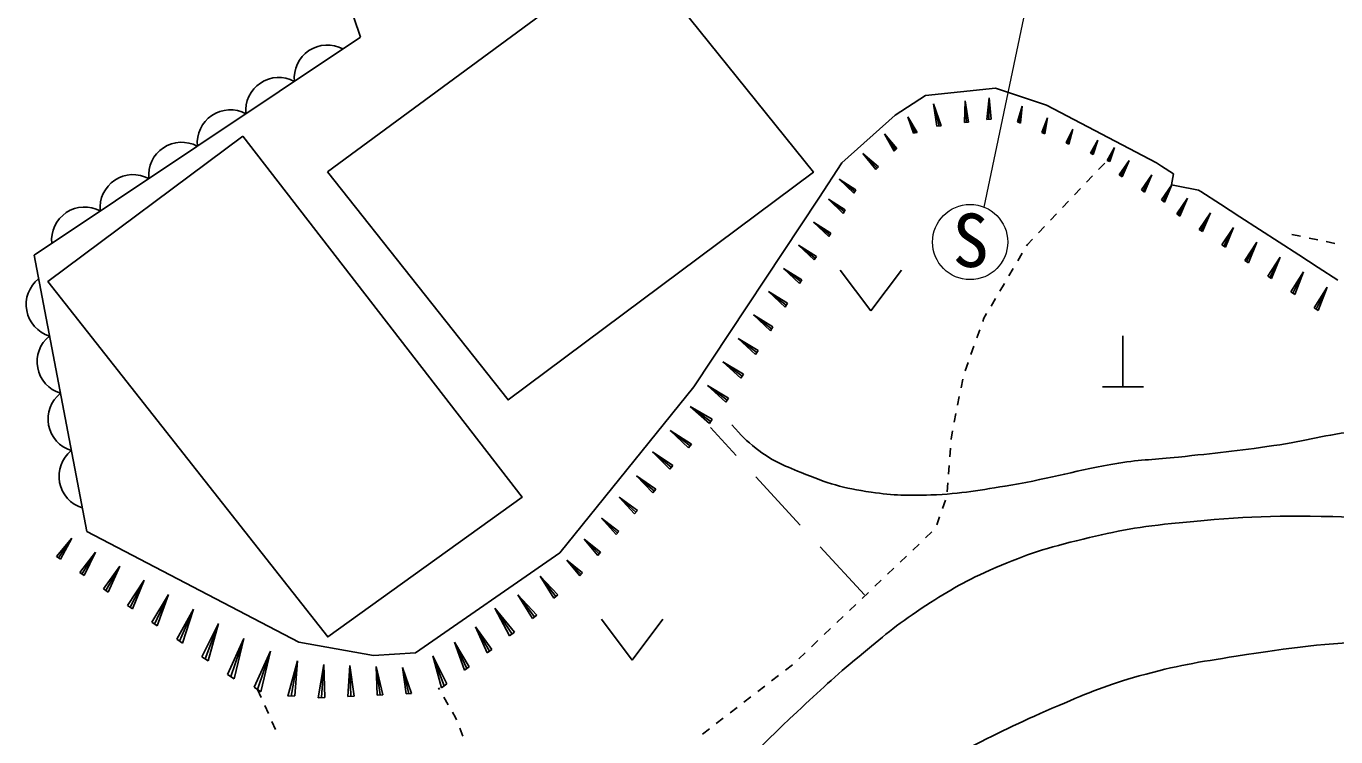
# Model space of a CAD drawing. Units: millimetres, scale not verified. Extents: x 40000 to 680000, y 20000 to 380000.
# Drawn here: x 444428 to 489314, y 254446 to 278816 of the extents above; entities that cross this region are included whole.
import ezdxf
from ezdxf.enums import TextEntityAlignment as Align

# ---------------------------------------------------------------- set-up
doc = ezdxf.new("R2010")
doc.units = ezdxf.units.MM
doc.header["$LTSCALE"] = 1000
doc.layers.add('M-BGD', color=7, linetype='Continuous', lineweight=25)
doc.layers.add('M-STR-HTXT', color=7, linetype='Continuous', lineweight=13)
doc.styles.add('ＭＳ ゴシック', font='')
doc.styles.get('ＭＳ ゴシック').set_extended_font_data('MS Gothic')

msp = doc.modelspace()

# ---------------------------------------------------------------- linework, layer by layer
at = {"layer": 'M-BGD'}
for p, q in [((452143, 289405), (455890, 278441)), ((455890, 278441), (444696, 270964)), ((475254, 276442), (477648, 276695)), ((477648, 276695), (479394, 276104)), ((474212, 275766), (475254, 276442)), ((475716, 275394), (475522, 276152)), ((475793, 275404), (475522, 276152)), ((475638, 275383), (475522, 276152)), ((476582, 275509), (476607, 276257)), ((476655, 275519), (476607, 276257)), ((476729, 275529), (476607, 276257)), ((477351, 275617), (477431, 276361)), ((477425, 275622), (477431, 276361)), ((477499, 275626), (477431, 276361)), ((478399, 275532), (478561, 276068)), ((478451, 275510), (478561, 276068)), ((478504, 275487), (478561, 276068)), ((479394, 276104), (483167, 274132)), ((472382, 274132), (474212, 275766)), ((474901, 275159), (474646, 275707)), ((474961, 275167), (474646, 275707)), ((474841, 275151), (474646, 275707)), ((477499, 275626), (477351, 275617)), ((479237, 275173), (479432, 275676)), ((479287, 275152), (479432, 275676)), ((479337, 275130), (479432, 275676)), ((474961, 275167), (474841, 275151)), ((475793, 275404), (475638, 275383)), ((476729, 275529), (476582, 275509)), ((478504, 275487), (478399, 275532)), ((479337, 275130), (479237, 275173)), ((480070, 274816), (480297, 275289)), ((480118, 274795), (480297, 275289)), ((480167, 274774), (480297, 275289)), ((474218, 274580), (473847, 275119)), ((474264, 274627), (473847, 275119)), ((474172, 274534), (473847, 275119)), ((480167, 274774), (480070, 274816)), ((480901, 274460), (481157, 274905)), ((480947, 274440), (481157, 274905)), ((480994, 274420), (481157, 274905)), ((473592, 273948), (473107, 274454)), ((473641, 273998), (473107, 274454)), ((473543, 273898), (473107, 274454)), ((474264, 274627), (474172, 274534)), ((480994, 274420), (480901, 274460)), ((481474, 274215), (481729, 274660)), ((481520, 274195), (481729, 274660)), ((481567, 274175), (481729, 274660)), ((471593, 272922), (472382, 274132)), ((473641, 273998), (473543, 273898)), ((481392, 274121), (481185, 273903)), ((481567, 274175), (481474, 274215)), ((481890, 273719), (482234, 274214)), ((481940, 273685), (482234, 274214)), ((481990, 273651), (482234, 274214)), ((483167, 274132), (483342, 274019)), ((483342, 274019), (483752, 273753)), ((472831, 273145), (472291, 273568)), ((472867, 273203), (472291, 273568)), ((472795, 273087), (472291, 273568)), ((480979, 273686), (480772, 273468)), ((481990, 273651), (481890, 273719)), ((482654, 273199), (483012, 273720)), ((482706, 273163), (483012, 273720)), ((482759, 273127), (483012, 273720)), ((483341, 272856), (483699, 273377)), ((483393, 272820), (483699, 273377)), ((483446, 272784), (483699, 273377)), ((467313, 266445), (471593, 272922)), ((472867, 273203), (472795, 273087)), ((480566, 273251), (480359, 273033)), ((482759, 273127), (482654, 273199)), ((484610, 273198), (483857, 273342)), ((483862, 272376), (484233, 272922)), ((483916, 272338), (484233, 272922)), ((483971, 272301), (484233, 272922)), ((484610, 273198), (484685, 273149)), ((484685, 273149), (485357, 272714)), ((472464, 272457), (471924, 272880)), ((472500, 272515), (471924, 272880)), ((472428, 272398), (471924, 272880)), ((472500, 272515), (472428, 272398)), ((480152, 272816), (479946, 272598)), ((483446, 272784), (483341, 272856)), ((485357, 272714), (486028, 272280)), ((471970, 271660), (471414, 272093)), ((472007, 271720), (471414, 272093)), ((471933, 271600), (471414, 272093)), ((479739, 272381), (479533, 272163)), ((483971, 272301), (483862, 272376)), ((484635, 271848), (485019, 272421)), ((484692, 271809), (485019, 272421)), ((484749, 271770), (485019, 272421)), ((486028, 272280), (486700, 271845)), ((472007, 271720), (471933, 271600)), ((479326, 271945), (479120, 271728)), ((484749, 271770), (484635, 271848)), ((485413, 271318), (485809, 271917)), ((485473, 271277), (485809, 271917)), ((485532, 271237), (485809, 271917)), ((486700, 271845), (487371, 271410)), ((487812, 271671), (488106, 271610)), ((471475, 270860), (470901, 271304)), ((471513, 270922), (470901, 271304)), ((471436, 270799), (470901, 271304)), ((478745, 271333), (478717, 271285)), ((478913, 271510), (478745, 271333)), ((485532, 271237), (485413, 271318)), ((486196, 270784), (486605, 271410)), ((486258, 270742), (486605, 271410)), ((486320, 270700), (486605, 271410)), ((487371, 271410), (488043, 270975)), ((488400, 271550), (488694, 271489)), ((488988, 271429), (489282, 271368)), ((444696, 270964), (446503, 261489)), ((471513, 270922), (471436, 270799)), ((478564, 271027), (478412, 270768)), ((486320, 270700), (486196, 270784)), ((486984, 270247), (487405, 270900)), ((487048, 270203), (487405, 270900)), ((487113, 270159), (487405, 270900)), ((488043, 270975), (488714, 270540)), ((470977, 270057), (470387, 270511)), ((471016, 270120), (470387, 270511)), ((470938, 269994), (470387, 270511)), ((472323, 270454), (473373, 269054)), ((473373, 269054), (474423, 270454)), ((478260, 270510), (478108, 270251)), ((487113, 270159), (486984, 270247)), ((487777, 269707), (488209, 270387)), ((487844, 269661), (488209, 270387)), ((487911, 269615), (488209, 270387)), ((488714, 270540), (489385, 270105)), ((471016, 270120), (470938, 269994)), ((477955, 269993), (477803, 269734)), ((488574, 269163), (489019, 269871)), ((488644, 269115), (489019, 269871)), ((488714, 269068), (489019, 269871)), ((470477, 269251), (469871, 269714)), ((470517, 269315), (469871, 269714)), ((470437, 269186), (469871, 269714)), ((477651, 269476), (477499, 269217)), ((487911, 269615), (487777, 269707)), ((469975, 268441), (469352, 268915)), ((470016, 268507), (469352, 268915)), ((469934, 268374), (469352, 268915)), ((470517, 269315), (470437, 269186)), ((477347, 268959), (477252, 268799)), ((488714, 269068), (488574, 269163)), ((470016, 268507), (469934, 268374)), ((477252, 268799), (477214, 268691)), ((469471, 267628), (468831, 268111)), ((469514, 267696), (468831, 268111)), ((469429, 267559), (468831, 268111)), ((477113, 268408), (477012, 268126)), ((482018, 266443), (482018, 268193)), ((469514, 267696), (469429, 267559)), ((476911, 267843), (476810, 267561)), ((468965, 266811), (468308, 267305)), ((469009, 266881), (468308, 267305)), ((468922, 266741), (468308, 267305)), ((476709, 267278), (476608, 266996)), ((469009, 266881), (468922, 266741)), ((476525, 266708), (476468, 266414)), ((462723, 260756), (467313, 266445)), ((468457, 265991), (467783, 266495)), ((468502, 266063), (467783, 266495)), ((468413, 265920), (467783, 266495)), ((481318, 266443), (482718, 266443)), ((467889, 265260), (467190, 265779)), ((467935, 265334), (467190, 265779)), ((467843, 265186), (467190, 265779)), ((468502, 266063), (468413, 265920)), ((476410, 266120), (476353, 265825)), ((467935, 265334), (467843, 265186)), ((476296, 265531), (476238, 265236)), ((467180, 264420), (466502, 264947)), ((467236, 264485), (466502, 264947)), ((467123, 264356), (466502, 264947)), ((468759, 264097), (467877, 265056)), ((476181, 264942), (476126, 264659)), ((467236, 264485), (467123, 264356)), ((476126, 264659), (476125, 264647)), ((466538, 263691), (465896, 264214)), ((466593, 263753), (465896, 264214)), ((466483, 263628), (465896, 264214)), ((476103, 264348), (476082, 264049)), ((466593, 263753), (466483, 263628)), ((476060, 263749), (476038, 263450)), ((465958, 262874), (465350, 263393)), ((466011, 262934), (465350, 263393)), ((465906, 262814), (465350, 263393)), ((470958, 261704), (469436, 263360)), ((476017, 263151), (475995, 262852)), ((465324, 262153), (464749, 262667)), ((465375, 262211), (464749, 262667)), ((465273, 262095), (464749, 262667)), ((466011, 262934), (465906, 262814)), ((465375, 262211), (465273, 262095)), ((475931, 262561), (475832, 262278)), ((464694, 261436), (464151, 261944)), ((464743, 261492), (464151, 261944)), ((464645, 261380), (464151, 261944)), ((475733, 261995), (475634, 261712)), ((445465, 260628), (445988, 261261)), ((445532, 260581), (445988, 261261)), ((445600, 260535), (445988, 261261)), ((446503, 261489), (453768, 257687)), ((464743, 261492), (464645, 261380)), ((475467, 261472), (475250, 261265)), ((464068, 260724), (463555, 261225)), ((464115, 260778), (463555, 261225)), ((464020, 260670), (463555, 261225)), ((473157, 259311), (471635, 260967)), ((475033, 261058), (474816, 260851)), ((445600, 260535), (445465, 260628)), ((446264, 260077), (446807, 260783)), ((446338, 260027), (446807, 260783)), ((446411, 259976), (446807, 260783)), ((457767, 257321), (462723, 260756)), ((463445, 260016), (462962, 260509)), ((463490, 260067), (462962, 260509)), ((463399, 259964), (462962, 260509)), ((464115, 260778), (464020, 260670)), ((474599, 260644), (474382, 260437)), ((446411, 259976), (446264, 260077)), ((447076, 259519), (447633, 260301)), ((447155, 259464), (447633, 260301)), ((447235, 259409), (447633, 260301)), ((462579, 259260), (462039, 259955)), ((462648, 259313), (462039, 259955)), ((462509, 259207), (462039, 259955)), ((463490, 260067), (463399, 259964)), ((474165, 260230), (473948, 260023)), ((447235, 259409), (447076, 259519)), ((447900, 258951), (448467, 259814)), ((447986, 258892), (448467, 259814)), ((448071, 258833), (448467, 259814)), ((473731, 259816), (473514, 259608)), ((448737, 258375), (449309, 259323)), ((448829, 258312), (449309, 259323)), ((448921, 258248), (449309, 259323)), ((461855, 258562), (461273, 259312)), ((461931, 258619), (461273, 259312)), ((461780, 258504), (461273, 259312)), ((462648, 259313), (462509, 259207)), ((473297, 259401), (473079, 259194)), ((448071, 258833), (447900, 258951)), ((449587, 257790), (450160, 258827)), ((449686, 257722), (450160, 258827)), ((449785, 257653), (450160, 258827)), ((461082, 257971), (460490, 258861)), ((461167, 258036), (460490, 258861)), ((460997, 257906), (460490, 258861)), ((461931, 258619), (461780, 258504)), ((472428, 258573), (472211, 258366)), ((472862, 258987), (472645, 258780)), ((448921, 258248), (448737, 258375)), ((450451, 257195), (451019, 258327)), ((450557, 257122), (451019, 258327)), ((450664, 257048), (451019, 258327)), ((460308, 257380), (459833, 258223)), ((460385, 257439), (459833, 258223)), ((460231, 257322), (459833, 258223)), ((464150, 258479), (465200, 257079)), ((465200, 257079), (466250, 258479)), ((471994, 258159), (471777, 257952)), ((449785, 257653), (449587, 257790)), ((451330, 256589), (451887, 257822)), ((451444, 256511), (451887, 257822)), ((451558, 256432), (451887, 257822)), ((453768, 257687), (456330, 257236)), ((459532, 256788), (459107, 257695)), ((459612, 256849), (459107, 257695)), ((459453, 256728), (459107, 257695)), ((461167, 258036), (460997, 257906)), ((471560, 257745), (471343, 257538)), ((452245, 256149), (452802, 257381)), ((452359, 256070), (452802, 257381)), ((452473, 255992), (452802, 257381)), ((456330, 257236), (457767, 257321)), ((458755, 256195), (458361, 257228)), ((458842, 256262), (458361, 257228)), ((458667, 256128), (458361, 257228)), ((460385, 257439), (460231, 257322)), ((471126, 257331), (470909, 257124)), ((450664, 257048), (450451, 257195)), ((453393, 255837), (453727, 257053)), ((453515, 255843), (453727, 257053)), ((453638, 255848), (453727, 257053)), ((454437, 255788), (454627, 256923)), ((454550, 255793), (454627, 256923)), ((454663, 255798), (454627, 256923)), ((455455, 255833), (455522, 256889)), ((455560, 255838), (455522, 256889)), ((455665, 255843), (455522, 256889)), ((456556, 255882), (456420, 256857)), ((456654, 255887), (456420, 256857)), ((456457, 255878), (456420, 256857)), ((457540, 255926), (457320, 256828)), ((457633, 255930), (457320, 256828)), ((457448, 255922), (457320, 256828)), ((459612, 256849), (459453, 256728)), ((470689, 256920), (470452, 256736)), ((451558, 256432), (451330, 256589)), ((470214, 256552), (469977, 256369)), ((452473, 255992), (452245, 256149)), ((452359, 256070), (452482, 255797)), ((456654, 255887), (456457, 255878)), ((457633, 255930), (457448, 255922)), ((458588, 256068), (458554, 256127)), ((458842, 256262), (458667, 256128)), ((469740, 256185), (469503, 256001)), ((452605, 255523), (452728, 255249)), ((453638, 255848), (453393, 255837)), ((454663, 255798), (454437, 255788)), ((455665, 255843), (455455, 255833)), ((458891, 255549), (458740, 255809)), ((468791, 255450), (468554, 255267)), ((469266, 255818), (469029, 255634)), ((452851, 254976), (452974, 254702)), ((459145, 255113), (459042, 255290)), ((459180, 255025), (459145, 255113)), ((468317, 255083), (468080, 254899)), ((459396, 254465), (459288, 254745)), ((467843, 254715), (467605, 254532))]:
    msp.add_line(p, q, dxfattribs=at)
for points in [[(454756, 273817), (465212, 281526), (471407, 273808), (460945, 266001)], [(451856, 275047), (461430, 262666), (454761, 257872), (445171, 270058)]]:
    msp.add_lwpolyline(points, close=True, dxfattribs=at)
msp.add_lwpolyline([(483857, 273342), (483680, 273376), (483752, 273753)], dxfattribs=at)
for centre, start, end in [((454747, 277036), 61.8124, 185.6675), ((453084, 275925), 61.8124, 185.6675), ((451421, 274814), 61.8124, 185.6675), ((449758, 273704), 61.8124, 185.6675), ((448094, 272593), 61.8124, 185.6675), ((446431, 271482), 61.8124, 185.6675), ((445561, 269273), 128.8661, 252.7211), ((445936, 267309), 128.8661, 252.7211), ((446310, 265344), 128.8661, 252.7211), ((446685, 263379), 128.8661, 252.7211)]:
    msp.add_arc(centre, 1133, start, end, dxfattribs=at)
for points, knots in [([(468618, 265145), (468955, 264752), (469092, 264620), (469444, 264338), (469976, 263911), (470352, 263771), (470984, 263512), (471886, 263142), (472421, 262970), (473387, 262836), (474179, 262726), (474633, 262714), (475433, 262742), (476511, 262781), (477110, 262904), (478174, 263080), (479628, 263321), (480417, 263594), (481872, 263831), (482665, 263961), (483120, 263948), (483919, 264038), (485196, 264182), (485915, 264238), (487185, 264432), (488326, 264606), (488950, 264799), (490095, 264939), (491473, 265107), (491974, 265102), (493643, 265127)], [0, 0, 0, 0, 1, 1, 1, 2, 2, 2, 3, 3, 3, 4, 4, 4, 5, 5, 5, 6, 6, 6, 7, 7, 7, 8, 8, 8, 9, 9, 9, 10, 10, 10, 10]), ([(450736, 247192), (453154, 247235), (453850, 247216), (455830, 247429), (457013, 247557), (457675, 247636), (458847, 247842), (460011, 248048), (460688, 248106), (461800, 248506), (463068, 248962), (463764, 249296), (464892, 250033), (465877, 250676), (466386, 251107), (467270, 251885), (468721, 253162), (469432, 253987), (470849, 255302), (471667, 256060), (472115, 256497), (472977, 257204), (473787, 257870), (474227, 258268), (475104, 258844), (475984, 259421), (476495, 259731), (477457, 260158), (478577, 260654), (479234, 260881), (480424, 261172), (481678, 261478), (482393, 261628), (483678, 261760), (485829, 261980), (487048, 262054), (489210, 261998), (492400, 261914), (494182, 261656), (497345, 261228), (499292, 260964), (500371, 260736), (502301, 260364), (503442, 260144), (504084, 260028), (505211, 259745), (507411, 259193), (508595, 258701), (510711, 257886), (511391, 257625), (511765, 257452), (512401, 257098), (513229, 256637), (513505, 256395), (514381, 255697)], [0, 0, 0, 0, 1, 1, 1, 2, 2, 2, 3, 3, 3, 4, 4, 4, 5, 5, 5, 6, 6, 6, 7, 7, 7, 8, 8, 8, 9, 9, 9, 10, 10, 10, 11, 11, 11, 12, 12, 12, 13, 13, 13, 14, 14, 14, 15, 15, 15, 16, 16, 16, 17, 17, 17, 18, 18, 18, 18]), ([(459838, 245715), (460541, 245774), (460758, 245811), (461340, 245915), (462423, 246108), (463010, 246327), (464044, 246704), (464931, 247027), (465413, 247248), (466272, 247642), (467088, 248017), (467548, 248226), (468330, 248668), (469226, 249175), (469691, 249521), (470546, 250095), (471613, 250812), (472184, 251253), (473249, 251973), (473785, 252335), (474086, 252537), (474638, 252874), (475437, 253361), (475890, 253627), (476722, 254056), (477911, 254671), (478589, 254995), (479820, 255521), (480876, 255972), (481473, 256226), (482579, 256535), (483855, 256890), (484593, 257008), (485902, 257210), (487826, 257508), (488913, 257657), (490858, 257736), (492509, 257803), (493441, 257716), (495082, 257530), (496982, 257314), (498033, 257067), (499889, 256610), (501571, 256195), (502490, 255870), (504131, 255314), (505630, 254807), (506463, 254497), (507924, 253888), (509864, 253077), (510925, 252560), (512805, 251616), (514537, 250746), (515467, 250180), (517179, 249269), (518233, 248709), (518802, 248351), (519882, 247842), (521502, 247079), (522452, 246745), (524106, 246059), (526264, 245165), (527455, 244620), (529644, 243806), (531138, 243251), (531974, 242936), (533493, 242454), (536545, 241487), (538275, 241007), (541359, 240145), (543864, 239445), (544671, 239229), (547789, 238411)], [0, 0, 0, 0, 1, 1, 1, 2, 2, 2, 3, 3, 3, 4, 4, 4, 5, 5, 5, 6, 6, 6, 7, 7, 7, 8, 8, 8, 9, 9, 9, 10, 10, 10, 11, 11, 11, 12, 12, 12, 13, 13, 13, 14, 14, 14, 15, 15, 15, 16, 16, 16, 17, 17, 17, 18, 18, 18, 19, 19, 19, 20, 20, 20, 21, 21, 21, 22, 22, 22, 23, 23, 23, 24, 24, 24, 24])]:
    msp.add_open_spline(points, degree=3, knots=knots, dxfattribs=at)
at = {"layer": 'M-STR-HTXT'}
msp.add_line((479721, 284403), (477251, 272615), dxfattribs=at)
msp.add_circle((476780, 271414), 1290, dxfattribs=at)

# ---------------------------------------------------------------- texts
at = {"layer": 'M-STR-HTXT', "style": 'ＭＳ ゴシック'}
msp.add_text('S', height=1833, dxfattribs=at).set_placement((476799, 270007), align=Align.BOTTOM_CENTER)

doc.saveas('drawing.dxf')
